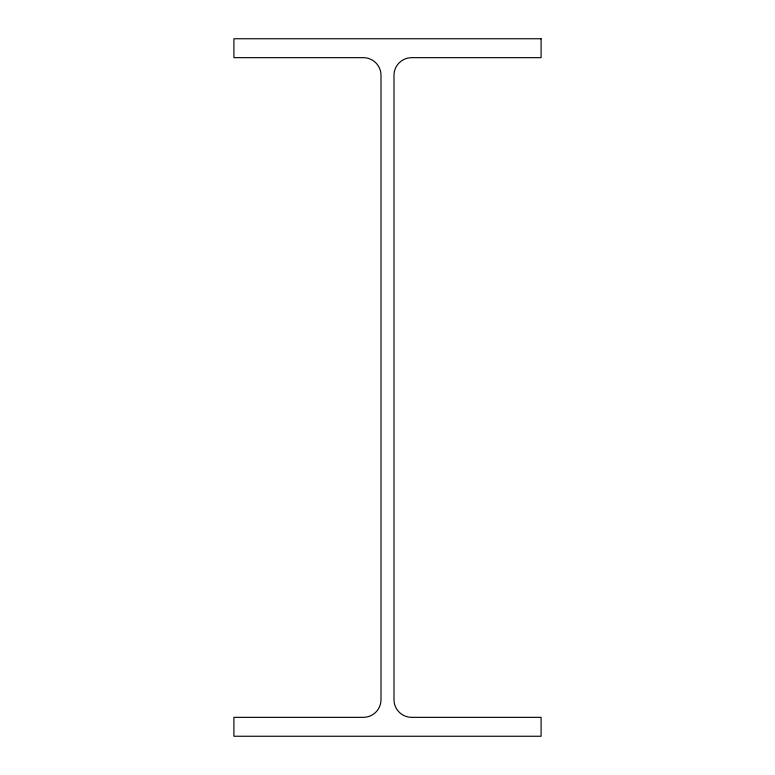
<?xml version="1.0" encoding="UTF-8"?>
<svg xmlns="http://www.w3.org/2000/svg" width="775" height="775" viewBox="0 0 775 775"><rect width="100%" height="100%" fill="white"/><g stroke="black" fill="none" stroke-linecap="round" stroke-linejoin="round"><path stroke-width="1.16" d="M541.095 38.75L233.905 38.75L233.905 57.66L363.33 57.66A17.68 17.68 0 0 1 381.009 75.34L381.009 699.66A17.68 17.68 0 0 1 363.33 717.34L233.905 717.34L233.905 736.25L541.095 736.25L541.095 717.34L411.67 717.34A17.68 17.68 0 0 1 393.991 699.66L393.991 75.34A17.68 17.68 0 0 1 411.67 57.66L541.095 57.66L541.095 38.75"/></g></svg>
